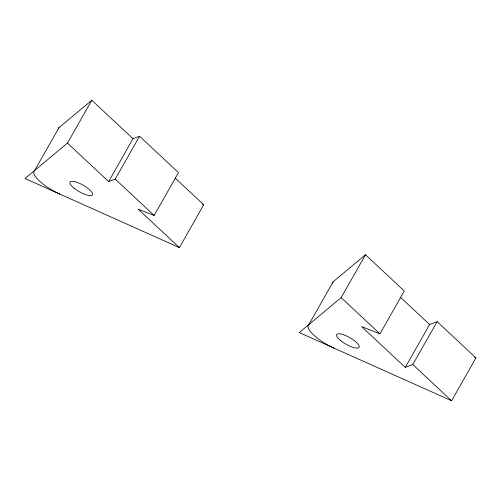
<?xml version="1.0" encoding="UTF-8"?>
<svg xmlns="http://www.w3.org/2000/svg" width="501" height="501" viewBox="0 0 501 501"><rect width="100%" height="100%" fill="white"/><g stroke="black" fill="none" stroke-linecap="round" stroke-linejoin="round"><path stroke-width="0.75" d="M175.125 178.037L203.732 204.752L179.383 247.613L138.188 209.142L154.139 215.455L178.488 172.595L139.554 136.241L133.003 138.702L91.808 100.238L58.974 127.661L34.625 170.522A25.789 7.584 29.6 0 0 59.907 194.125M179.383 247.613L25.05 178.525L67.46 143.098L91.808 100.238M67.46 143.098L108.654 181.562L133.003 138.702M108.654 181.562L115.205 179.101L139.554 136.241M365.498 254.758L341.15 297.619L299.291 332.576L451.601 400.762L475.95 357.902L437.154 321.673L412.805 364.534L405.259 367.371L361.578 326.577L379.946 333.848L404.288 290.987L365.498 254.758L333.215 281.719L308.866 324.579A25.789 7.584 29.6 0 0 334.148 348.182M405.259 367.371L429.607 324.51L437.154 321.673M202.31 204.114L203.732 204.752M474.528 357.263L475.95 357.902M400.675 297.494L429.607 324.51M341.15 297.619L379.946 333.848M412.805 364.534L451.601 400.762M115.205 179.101L154.139 215.455M58.154 129.126A25.789 7.584 29.6 0 1 58.974 127.661M332.395 283.184A25.789 7.584 29.6 0 1 333.215 281.719M74.004 188.119A12.894 3.789 29.6 0 0 92.441 194.82A12.894 3.789 29.6 0 0 77.254 182.414A12.894 3.789 29.6 0 0 74.004 188.119M340.699 340.605A12.894 3.789 29.6 0 0 359.142 347.306A12.894 3.789 29.6 0 0 343.955 334.9A12.894 3.789 29.6 0 0 340.699 340.605"/></g></svg>
